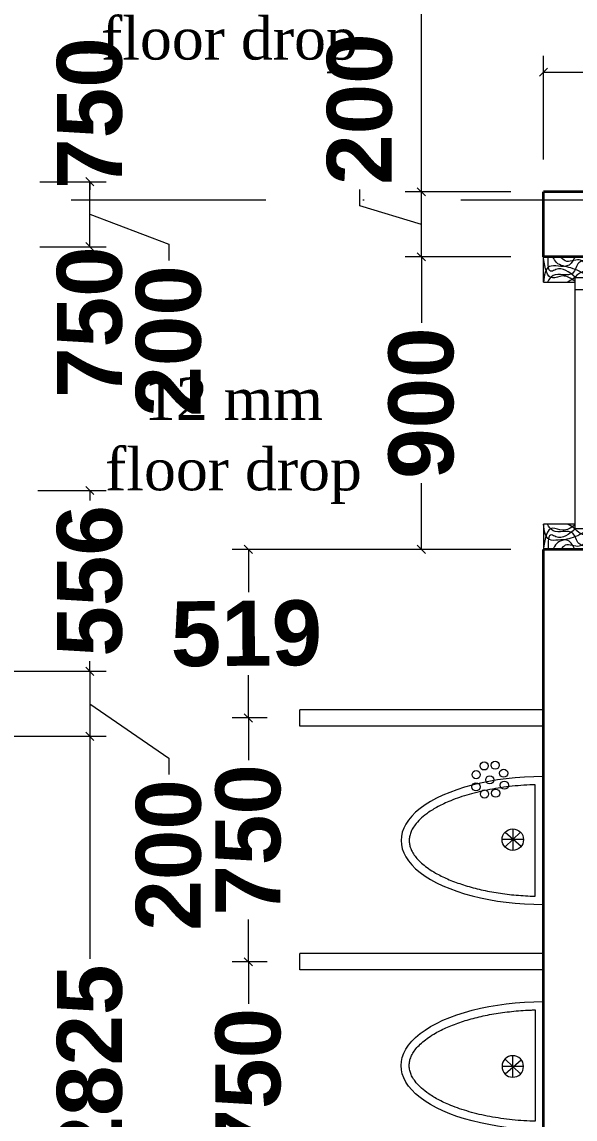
# Model space of a CAD drawing. Header units: millimetres. Extents: x -3092155 to 4513934, y -12317808 to 1850003.
# Drawn here: x -455219 to -453516, y -5522114 to -5518738 of the extents above; entities that cross this region are included whole.
import ezdxf

# ---------------------------------------------------------------- set-up
doc = ezdxf.new("R2010")
doc.units = ezdxf.units.MM
doc.header["$LTSCALE"] = 2
doc.header["$MEASUREMENT"] = 0
doc.header["$PDMODE"] = 34
doc.header["$PDSIZE"] = 500
doc.linetypes.add('DASHDOT', pattern=[1, 0.5, -0.25, 0, -0.25])
for name, color, linetype, lineweight in [('DOOR', 27, 'Continuous', 5), ('FIXTURE', 252, 'Continuous', 0), ('GRID', 251, 'DASHDOT', 5), ('taxe', 7, 'Continuous', 9), ('toi.dim.', 214, 'Continuous', 9), ('WAll', 250, 'Continuous', 35)]:
    doc.layers.add(name, color=color, linetype=linetype, lineweight=lineweight)
doc.layers.add('partation wall', color=7, linetype='Continuous', lineweight=20, true_color=0x525023)
doc.styles.add('int dim', font='arialbd.ttf', dxfattribs={"height": 200})
doc.styles.get("Standard").update_dxf_attribs({"font": 'times.ttf', "height": 500})
doc.dimstyles.new('toilet detail', dxfattribs={"dimtxt": 150, "dimasz": 25, "dimexe": 50, "dimexo": 100, "dimgap": 25, "dimtad": 0, "dimdec": 0, "dimzin": 3, "dimdsep": 46, "dimtxsty": 'int dim', "dimblk": 'OBLIQUE', "dimcen": 90, "dimclrd": 214, "dimclre": 214, "dimclrt": 256, "dimadec": 0, "dimazin": 0, "dimtfac": 1, "dimtdec": 0, "dimtofl": 0, "dimtmove": 1, "dimatfit": 3, "dimfxl": 1, "dimfrac": 1, "dimtolj": 1, "dimtzin": 0, "dimlwd": -1, "dimlwe": -1, "dimarcsym": 1})

# ---------------------------------------------------------------- blocks, each defined once
blk = doc.blocks.new('14')
at = {"layer": 'FIXTURE', "ltscale": 15000}
for centre in [(-38.2, 36), (-57, 27.9), (-20.2, 27), (-64.7, 9.5), (-38.1, 9.5), (-12.1, 9.5), (-57, -7.8), (-38.2, -15.3), (-18.6, -8.4)]:
    blk.add_circle(centre, 6.97, dxfattribs=at)
blk = doc.blocks.new('uri')
at = {"layer": 'FIXTURE', "ltscale": 100}
for p, q in [((1256537.1, -5187074), (1256537.1, -5186680.5)), ((1256512.1, -5187048.7), (1256512.1, -5186705.8)), ((1256466.9, -5186851.8), (1256419.1, -5186897.2)), ((1256419.4, -5186851.5), (1256468.8, -5186895.1)), ((1256443, -5186841.5), (1256443, -5186907.5)), ((1256476, -5186874.5), (1256410, -5186874.5))]:
    blk.add_line(p, q, dxfattribs=at)
blk.add_circle((1256443, -5186874.5), 33, dxfattribs=at)
blk.add_ellipse((1256537.1, -5186877.2), major_axis=(438.1, 0), ratio=0.449067, start_param=1.570796, end_param=4.712389, dxfattribs=at)
blk.add_open_spline([(1256512.1, -5186705.8), (1256509.5, -5186705.9), (1256506.8, -5186706), (1256480, -5186706.9), (1256456, -5186708.7), (1256409.1, -5186714), (1256386.2, -5186717.6), (1256342.2, -5186726.3), (1256321.1, -5186731.6), (1256281.3, -5186743.5), (1256262.7, -5186750.2), (1256232.3, -5186763.1), (1256219.9, -5186769.1), (1256197.3, -5186781.7), (1256187, -5186788.2), (1256170.4, -5186800.5), (1256163.6, -5186806.1), (1256151.8, -5186817.5), (1256146.7, -5186823.2), (1256138.9, -5186833.5), (1256135.9, -5186838.1), (1256130.9, -5186847.2), (1256129, -5186851.7), (1256126.1, -5186860.5), (1256125.1, -5186864.8), (1256124, -5186873.4), (1256123.9, -5186877.6), (1256124.5, -5186886.2), (1256125.2, -5186890.5), (1256127.6, -5186899.2), (1256129.3, -5186903.6), (1256133.7, -5186912.7), (1256136.4, -5186917.3), (1256142.9, -5186926.6), (1256146.7, -5186931.3), (1256155.4, -5186940.7), (1256160.4, -5186945.4), (1256171.3, -5186954.7), (1256177.4, -5186959.3), (1256190.5, -5186968.4), (1256197.6, -5186972.9), (1256216.5, -5186983.7), (1256228.9, -5186989.8), (1256255.6, -5187001.5), (1256270, -5187006.9), (1256300.3, -5187016.9), (1256316.3, -5187021.5), (1256349.6, -5187029.7), (1256366.9, -5187033.3), (1256402.5, -5187039.4), (1256420.8, -5187041.9), (1256458.1, -5187045.9), (1256477, -5187047.3), (1256501.4, -5187048.3), (1256506.8, -5187048.5), (1256512.1, -5187048.7)], degree=3, knots=[1.629393, 1.629393, 1.629393, 1.629393, 1.648181, 1.648181, 1.818462, 1.818462, 1.988743, 1.988743, 2.159025, 2.159025, 2.329306, 2.329306, 2.461629, 2.461629, 2.593951, 2.593951, 2.703241, 2.703241, 2.812532, 2.812532, 2.903056, 2.903056, 2.993581, 2.993581, 3.084106, 3.084106, 3.17463, 3.17463, 3.265155, 3.265155, 3.35568, 3.35568, 3.446205, 3.446205, 3.536729, 3.536729, 3.627254, 3.627254, 3.717779, 3.717779, 3.808303, 3.808303, 3.942921, 3.942921, 4.077539, 4.077539, 4.212157, 4.212157, 4.346775, 4.346775, 4.481393, 4.481393, 4.616011, 4.616011, 4.653792, 4.653792, 4.653792, 4.653792], dxfattribs=at)
blk = doc.blocks.new('_Oblique')
at = {"color": 0, "linetype": 'ByBlock', "lineweight": -2}
blk.add_line((-0.5, -0.5), (0.5, 0.5), dxfattribs=at)
blk = doc.blocks.new('*D1250')
at = {"layer": 'Defpoints', "color": 0, "lineweight": 50, "ltscale": 100, "transparency": 16777216}
for p in [(-1426884.8, -5391435.7), (-1426631.2, -5391435.7), (-1427328, -5394260.7)]:
    blk.add_point(p, dxfattribs=at)
at = {"layer": 'toi.dim.', "color": 214, "ltscale": 100, "transparency": 16777216}
for p, q in [((-1426784.8, -5391435.7), (-1426581.2, -5391435.7)), ((-1426631.2, -5391435.7), (-1426631.2, -5392120.6)), ((-1426631.2, -5394260.7), (-1426631.2, -5392776.7)), ((-1427228, -5394260.7), (-1426581.2, -5394260.7))]:
    blk.add_line(p, q, dxfattribs=at)
at = {"layer": 'toi.dim.', "color": 214, "ltscale": 100, "transparency": 16777216, "xscale": 25, "yscale": 25, "zscale": 25}
for p, rotation in [((-1426631.2, -5391435.7), 90), ((-1426631.2, -5394260.7), 270)]:
    blk.add_blockref('_Oblique', p, dxfattribs=dict(at, rotation=rotation))
at = {"layer": 'toi.dim.', "ltscale": 100, "transparency": 16777216, "insert": (-1426631.2, -5392448.7), "char_height": 200, "attachment_point": 5, "rotation": 90, "style": 'int dim'}
blk.add_mtext('\\A1;2825', dxfattribs=at)
blk = doc.blocks.new('*D1251')
at = {"layer": 'Defpoints', "color": 0, "lineweight": 50, "ltscale": 100, "transparency": 16777216}
for p in [(-1426891.4, -5390679.4), (-1426631.2, -5390679.4), (-1427084.8, -5391235.7)]:
    blk.add_point(p, dxfattribs=at)
at = {"layer": 'toi.dim.', "color": 214, "ltscale": 100, "transparency": 16777216}
for p, q in [((-1426791.4, -5390679.4), (-1426581.2, -5390679.4)), ((-1426631.2, -5390679.4), (-1426631.2, -5390710.7)), ((-1426631.2, -5391235.7), (-1426631.2, -5391204.4)), ((-1426984.8, -5391235.7), (-1426581.2, -5391235.7))]:
    blk.add_line(p, q, dxfattribs=at)
at = {"layer": 'toi.dim.', "color": 214, "ltscale": 100, "transparency": 16777216, "xscale": 25, "yscale": 25, "zscale": 25}
for p, rotation in [((-1426631.2, -5390679.4), 90), ((-1426631.2, -5391235.7), 270)]:
    blk.add_blockref('_Oblique', p, dxfattribs=dict(at, rotation=rotation))
at = {"layer": 'toi.dim.', "ltscale": 100, "transparency": 16777216, "insert": (-1426631.2, -5390957.5), "char_height": 200, "attachment_point": 5, "rotation": 90, "style": 'int dim'}
blk.add_mtext('\\A1;556', dxfattribs=at)
blk = doc.blocks.new('*D1252')
at = {"layer": 'Defpoints', "color": 0, "lineweight": 50, "ltscale": 100, "transparency": 16777216}
for p in [(-1426884.8, -5389929.4), (-1426631.2, -5389929.4), (-1426891.4, -5390679.4)]:
    blk.add_point(p, dxfattribs=at)
at = {"layer": 'toi.dim.', "color": 214, "ltscale": 100, "transparency": 16777216}
for p, q in [((-1426784.8, -5389929.4), (-1426581.2, -5389929.4)), ((-1426631.2, -5389929.4), (-1426631.2, -5389904.4)), ((-1426791.4, -5390679.4), (-1426581.2, -5390679.4)), ((-1426631.2, -5390679.4), (-1426631.2, -5390704.4))]:
    blk.add_line(p, q, dxfattribs=at)
at = {"layer": 'toi.dim.', "color": 214, "ltscale": 100, "transparency": 16777216, "xscale": 25, "yscale": 25, "zscale": 25}
for p, rotation in [((-1426631.2, -5389929.4), 270), ((-1426631.2, -5390679.4), 90)]:
    blk.add_blockref('_Oblique', p, dxfattribs=dict(at, rotation=rotation))
at = {"layer": 'toi.dim.', "ltscale": 100, "transparency": 16777216, "insert": (-1426631.2, -5390161.4), "char_height": 200, "attachment_point": 5, "rotation": 90, "style": 'int dim'}
blk.add_mtext('\\A1;750', dxfattribs=at)
blk = doc.blocks.new('*D1253')
at = {"layer": 'Defpoints', "color": 0, "lineweight": 50, "ltscale": 100, "transparency": 16777216}
for p in [(-1426884.8, -5389729.4), (-1426631.2, -5389729.4), (-1426884.8, -5389929.4)]:
    blk.add_point(p, dxfattribs=at)
at = {"layer": 'toi.dim.', "color": 214, "ltscale": 100, "transparency": 16777216}
for p, q in [((-1426784.8, -5389729.4), (-1426581.2, -5389729.4)), ((-1426631.2, -5389929.4), (-1426631.2, -5389729.4)), ((-1426631.2, -5389829.4), (-1426388.2, -5389921.6)), ((-1426784.8, -5389929.4), (-1426581.2, -5389929.4)), ((-1426388.2, -5389921.6), (-1426388.2, -5389971.6))]:
    blk.add_line(p, q, dxfattribs=at)
at = {"layer": 'toi.dim.', "color": 214, "ltscale": 100, "transparency": 16777216, "xscale": 25, "yscale": 25, "zscale": 25}
for p, rotation in [((-1426631.2, -5389729.4), 90), ((-1426631.2, -5389929.4), 270)]:
    blk.add_blockref('_Oblique', p, dxfattribs=dict(at, rotation=rotation))
at = {"layer": 'toi.dim.', "ltscale": 100, "transparency": 16777216, "insert": (-1426388.2, -5390219.3), "char_height": 200, "attachment_point": 5, "rotation": 90, "style": 'int dim'}
blk.add_mtext('\\A1;200', dxfattribs=at)
blk = doc.blocks.new('*D1254')
at = {"layer": 'Defpoints', "color": 0, "lineweight": 50, "ltscale": 100, "transparency": 16777216}
for p in [(-1426984.8, -5388979.4), (-1426631.2, -5388979.4), (-1426884.8, -5389729.4)]:
    blk.add_point(p, dxfattribs=at)
at = {"layer": 'toi.dim.', "color": 214, "ltscale": 100, "transparency": 16777216}
for p, q in [((-1426884.8, -5388979.4), (-1426581.2, -5388979.4)), ((-1426631.2, -5388979.4), (-1426631.2, -5388954.4)), ((-1426784.8, -5389729.4), (-1426581.2, -5389729.4)), ((-1426631.2, -5389729.4), (-1426631.2, -5389754.4))]:
    blk.add_line(p, q, dxfattribs=at)
at = {"layer": 'toi.dim.', "color": 214, "ltscale": 100, "transparency": 16777216, "xscale": 25, "yscale": 25, "zscale": 25}
for p, rotation in [((-1426631.2, -5388979.4), 270), ((-1426631.2, -5389729.4), 90)]:
    blk.add_blockref('_Oblique', p, dxfattribs=dict(at, rotation=rotation))
at = {"layer": 'toi.dim.', "ltscale": 100, "transparency": 16777216, "insert": (-1426631.2, -5389518.1), "char_height": 200, "attachment_point": 5, "rotation": 90, "style": 'int dim'}
blk.add_mtext('\\A1;750', dxfattribs=at)
blk = doc.blocks.new('A$C3DC14F32')
at = {"layer": 'DOOR', "ltscale": 100}
for p, q in [((53, 115), (53, 756.7)), ((84, 80), (84, 755.4)), ((0, 0), (0, 115)), ((53, 115), (0, 115)), ((53, 80), (53, 115)), ((697, 115), (697, 80)), ((697, 115), (750, 115)), ((750, 115), (750, 0)), ((53, 80), (697, 80)), ((65, 0), (65, 80)), ((685, 80), (685, 0)), ((65, 0), (0, 0)), ((685, 0), (750, 0))]:
    blk.add_line(p, q, dxfattribs=at)
blk.add_arc((40.3, 100), 656.9, 1.3077, 88.8934, dxfattribs=at)
for points in [[(50, 115), (28.5, 70), (14.5, 33.5), (0, 24)], [(26.5, 115), (8, 91.5), (10.5, 56), (0, 44.5)], [(7, 115), (15, 90.5), (41.5, 75), (48, 24.5), (65, 10)], [(37, 115), (40, 96), (56, 76), (65, 61)], [(743, 115), (735, 90.5), (708.5, 75), (702, 24.5), (685, 10)], [(713, 115), (710, 96), (694, 76), (685, 61)], [(700, 115), (721.5, 70), (735.5, 33.5), (750, 24)], [(723.5, 115), (742, 91.5), (739.5, 56), (750, 44.5)], [(53, 82), (32.5, 31.5), (37, 21), (0, 12)], [(0, 81), (22.5, 62.5), (25, 15), (65, 0)], [(62, 80), (49, 49), (54, 23.5), (4, 0)], [(750, 81), (727.5, 62.5), (725, 15), (685, 0)], [(688, 80), (701, 49), (696, 23.5), (746, 0)], [(697, 82), (717.5, 31.5), (713, 21), (750, 12)]]:
    blk.add_spline(points, degree=3, dxfattribs=at)
blk = doc.blocks.new('*D1235')
at = {"layer": 'Defpoints', "color": 0, "lineweight": 50, "ltscale": 100, "transparency": 16777216}
for p in [(-1427084.8, -5391235.7), (-1427084.8, -5391435.7), (-1426631.2, -5391435.7)]:
    blk.add_point(p, dxfattribs=at)
at = {"layer": 'toi.dim.', "color": 214, "ltscale": 100, "transparency": 16777216}
for p, q in [((-1426984.8, -5391235.7), (-1426581.2, -5391235.7)), ((-1426631.2, -5391235.7), (-1426631.2, -5391435.7)), ((-1426631.2, -5391335.7), (-1426388.2, -5391503)), ((-1426984.8, -5391435.7), (-1426581.2, -5391435.7)), ((-1426388.2, -5391503), (-1426388.2, -5391553))]:
    blk.add_line(p, q, dxfattribs=at)
at = {"layer": 'toi.dim.', "color": 214, "ltscale": 100, "transparency": 16777216, "xscale": 25, "yscale": 25, "zscale": 25}
for p, rotation in [((-1426631.2, -5391235.7), 90), ((-1426631.2, -5391435.7), 270)]:
    blk.add_blockref('_Oblique', p, dxfattribs=dict(at, rotation=rotation))
at = {"layer": 'toi.dim.', "ltscale": 100, "transparency": 16777216, "insert": (-1426388.2, -5391800.7), "char_height": 200, "attachment_point": 5, "rotation": 90, "style": 'int dim'}
blk.add_mtext('\\A1;200', dxfattribs=at)
blk = doc.blocks.new('*D1287')
at = {"layer": 'Defpoints', "color": 0, "lineweight": 50, "ltscale": 100, "transparency": 16777216}
for p in [(-1426143.1, -5392129.4), (-1425984.8, -5392129.4), (-1425984.8, -5392879.4)]:
    blk.add_point(p, dxfattribs=at)
at = {"layer": 'toi.dim.', "color": 214, "ltscale": 100, "transparency": 16777216}
for p, q in [((-1426084.8, -5392129.4), (-1426193.1, -5392129.4)), ((-1426143.1, -5392129.4), (-1426143.1, -5392259.2)), ((-1426143.1, -5392879.4), (-1426143.1, -5392749.7)), ((-1426084.8, -5392879.4), (-1426193.1, -5392879.4))]:
    blk.add_line(p, q, dxfattribs=at)
at = {"layer": 'toi.dim.', "color": 214, "ltscale": 100, "transparency": 16777216, "xscale": 25, "yscale": 25, "zscale": 25}
for p, rotation in [((-1426143.1, -5392129.4), 90), ((-1426143.1, -5392879.4), 270)]:
    blk.add_blockref('_Oblique', p, dxfattribs=dict(at, rotation=rotation))
at = {"layer": 'toi.dim.', "ltscale": 100, "transparency": 16777216, "insert": (-1426143.1, -5392504.4), "char_height": 200, "attachment_point": 5, "rotation": 90, "style": 'int dim'}
blk.add_mtext('\\A1;750', dxfattribs=at)
blk = doc.blocks.new('*D1288')
at = {"layer": 'Defpoints', "color": 0, "lineweight": 50, "ltscale": 100, "transparency": 16777216}
for p in [(-1426143.1, -5391379.4), (-1425984.8, -5391379.4), (-1425984.8, -5392129.4)]:
    blk.add_point(p, dxfattribs=at)
at = {"layer": 'toi.dim.', "color": 214, "ltscale": 100, "transparency": 16777216}
for p, q in [((-1426084.8, -5391379.4), (-1426193.1, -5391379.4)), ((-1426143.1, -5391379.4), (-1426143.1, -5391509.2)), ((-1426143.1, -5392129.4), (-1426143.1, -5391999.7)), ((-1426084.8, -5392129.4), (-1426193.1, -5392129.4))]:
    blk.add_line(p, q, dxfattribs=at)
at = {"layer": 'toi.dim.', "color": 214, "ltscale": 100, "transparency": 16777216, "xscale": 25, "yscale": 25, "zscale": 25}
for p, rotation in [((-1426143.1, -5391379.4), 90), ((-1426143.1, -5392129.4), 270)]:
    blk.add_blockref('_Oblique', p, dxfattribs=dict(at, rotation=rotation))
at = {"layer": 'toi.dim.', "ltscale": 100, "transparency": 16777216, "insert": (-1426143.1, -5391754.4), "char_height": 200, "attachment_point": 5, "rotation": 90, "style": 'int dim'}
blk.add_mtext('\\A1;750', dxfattribs=at)
blk = doc.blocks.new('*D1289')
at = {"layer": 'Defpoints', "color": 0, "lineweight": 50, "ltscale": 100, "transparency": 16777216}
for p in [(-1426143.1, -5390860.7), (-1425234.8, -5390860.7), (-1425984.8, -5391379.4)]:
    blk.add_point(p, dxfattribs=at)
at = {"layer": 'toi.dim.', "color": 214, "ltscale": 100, "transparency": 16777216}
for p, q in [((-1425334.8, -5390860.7), (-1426193.1, -5390860.7)), ((-1426143.1, -5390860.7), (-1426143.1, -5390992.8)), ((-1426143.1, -5391379.4), (-1426143.1, -5391247.2)), ((-1426084.8, -5391379.4), (-1426193.1, -5391379.4))]:
    blk.add_line(p, q, dxfattribs=at)
at = {"layer": 'toi.dim.', "color": 214, "ltscale": 100, "transparency": 16777216, "xscale": 25, "yscale": 25, "zscale": 25}
for p, rotation in [((-1426143.1, -5390860.7), 90), ((-1426143.1, -5391379.4), 270)]:
    blk.add_blockref('_Oblique', p, dxfattribs=dict(at, rotation=rotation))
at = {"layer": 'toi.dim.', "ltscale": 100, "transparency": 16777216, "insert": (-1426149.1, -5391120.1), "char_height": 200, "attachment_point": 5, "rotation": 0.5, "style": 'int dim'}
blk.add_mtext('\\A1;519', dxfattribs=at)
blk = doc.blocks.new('*D1290')
at = {"layer": 'Defpoints', "color": 0, "lineweight": 50, "ltscale": 100, "transparency": 16777216}
for p in [(-1425610.5, -5389960.7), (-1425234.8, -5389960.7), (-1425234.8, -5390860.7)]:
    blk.add_point(p, dxfattribs=at)
at = {"layer": 'toi.dim.', "color": 214, "ltscale": 100, "transparency": 16777216}
for p, q in [((-1425334.8, -5389960.7), (-1425660.5, -5389960.7)), ((-1425610.5, -5389960.7), (-1425610.5, -5390163.9)), ((-1425610.5, -5390860.7), (-1425610.5, -5390657.4)), ((-1425334.8, -5390860.7), (-1425660.5, -5390860.7))]:
    blk.add_line(p, q, dxfattribs=at)
at = {"layer": 'toi.dim.', "color": 214, "ltscale": 100, "transparency": 16777216, "xscale": 25, "yscale": 25, "zscale": 25}
for p, rotation in [((-1425610.5, -5389960.7), 90), ((-1425610.5, -5390860.7), 270)]:
    blk.add_blockref('_Oblique', p, dxfattribs=dict(at, rotation=rotation))
at = {"layer": 'toi.dim.', "ltscale": 100, "transparency": 16777216, "insert": (-1425610.5, -5390410.7), "char_height": 200, "attachment_point": 5, "rotation": 90, "style": 'int dim'}
blk.add_mtext('\\A1;900', dxfattribs=at)
blk = doc.blocks.new('*D1291')
at = {"layer": 'Defpoints', "color": 0, "lineweight": 50, "ltscale": 100, "transparency": 16777216}
for p in [(-1425610.5, -5389760.7), (-1425234.8, -5389760.7), (-1425234.8, -5389960.7)]:
    blk.add_point(p, dxfattribs=at)
at = {"layer": 'toi.dim.', "color": 214, "ltscale": 100, "transparency": 16777216}
for p, q in [((-1425800.1, -5389803.8), (-1425800.1, -5389753.8)), ((-1425334.8, -5389760.7), (-1425660.5, -5389760.7)), ((-1425610.5, -5389960.7), (-1425610.5, -5389760.7)), ((-1425610.5, -5389860.7), (-1425800.1, -5389803.8)), ((-1425334.8, -5389960.7), (-1425660.5, -5389960.7))]:
    blk.add_line(p, q, dxfattribs=at)
at = {"layer": 'toi.dim.', "color": 214, "ltscale": 100, "transparency": 16777216, "xscale": 25, "yscale": 25, "zscale": 25}
for p, rotation in [((-1425610.5, -5389760.7), 90), ((-1425610.5, -5389960.7), 270)]:
    blk.add_blockref('_Oblique', p, dxfattribs=dict(at, rotation=rotation))
at = {"layer": 'toi.dim.', "ltscale": 100, "transparency": 16777216, "insert": (-1425800.1, -5389506.1), "char_height": 200, "attachment_point": 5, "rotation": 90, "style": 'int dim'}
blk.add_mtext('\\A1;200', dxfattribs=at)
blk = doc.blocks.new('*D1292')
at = {"layer": 'Defpoints', "color": 0, "lineweight": 50, "ltscale": 100, "transparency": 16777216}
for p in [(-1425610.5, -5385310.7), (-1425359.8, -5385310.7), (-1425234.8, -5389760.7)]:
    blk.add_point(p, dxfattribs=at)
at = {"layer": 'toi.dim.', "color": 214, "ltscale": 100, "transparency": 16777216}
for p, q in [((-1425459.8, -5385310.7), (-1425660.5, -5385310.7)), ((-1425610.5, -5385310.7), (-1425610.5, -5387209.4)), ((-1425610.5, -5389760.7), (-1425610.5, -5387862)), ((-1425334.8, -5389760.7), (-1425660.5, -5389760.7))]:
    blk.add_line(p, q, dxfattribs=at)
at = {"layer": 'toi.dim.', "color": 214, "ltscale": 100, "transparency": 16777216, "xscale": 25, "yscale": 25, "zscale": 25}
for p, rotation in [((-1425610.5, -5385310.7), 90), ((-1425610.5, -5389760.7), 270)]:
    blk.add_blockref('_Oblique', p, dxfattribs=dict(at, rotation=rotation))
at = {"layer": 'toi.dim.', "ltscale": 100, "transparency": 16777216, "insert": (-1425610.5, -5387535.7), "char_height": 200, "attachment_point": 5, "rotation": 90, "style": 'int dim'}
blk.add_mtext('\\A1;4450', dxfattribs=at)
blk = doc.blocks.new('*D1302')
at = {"layer": 'Defpoints', "color": 0, "lineweight": 50, "ltscale": 100, "transparency": 16777216}
for p in [(-1425234.8, -5389392.3), (-1422234.8, -5389610.7), (-1425234.8, -5389760.7)]:
    blk.add_point(p, dxfattribs=at)
at = {"layer": 'toi.dim.', "color": 214, "ltscale": 100, "transparency": 16777216}
for p, q in [((-1425234.8, -5389660.7), (-1425234.8, -5389342.3)), ((-1422234.8, -5389510.7), (-1422234.8, -5389342.3)), ((-1425234.8, -5389392.3), (-1424058.5, -5389392.3)), ((-1422234.8, -5389392.3), (-1423411.2, -5389392.3))]:
    blk.add_line(p, q, dxfattribs=at)
at = {"layer": 'toi.dim.', "color": 214, "ltscale": 100, "transparency": 16777216, "xscale": 25, "yscale": 25, "zscale": 25, "rotation": 180}
blk.add_blockref('_Oblique', (-1425234.8, -5389392.3), dxfattribs=at)
at = {"layer": 'toi.dim.', "color": 214, "ltscale": 100, "transparency": 16777216, "xscale": 25, "yscale": 25, "zscale": 25}
blk.add_blockref('_Oblique', (-1422234.8, -5389392.3), dxfattribs=at)
at = {"layer": 'toi.dim.', "ltscale": 100, "transparency": 16777216, "insert": (-1423734.8, -5389392.3), "char_height": 200, "attachment_point": 5, "style": 'int dim'}
blk.add_mtext('\\A1;3000', dxfattribs=at)
blk = doc.blocks.new('u67u6ujuj')
at = {"layer": 'partation wall', "ltscale": 100}
for p, q in [((-1425984.8, -5391404.4), (-1425984.8, -5391354.4)), ((-1425234.8, -5391354.4), (-1425984.8, -5391354.4)), ((-1425234.8, -5391404.4), (-1425984.8, -5391404.4)), ((-1425984.8, -5392154.4), (-1425984.8, -5392104.4)), ((-1425234.8, -5392104.4), (-1425984.8, -5392104.4)), ((-1425234.8, -5392154.4), (-1425984.8, -5392154.4))]:
    blk.add_line(p, q, dxfattribs=at)
at = {"layer": 'WAll', "ltscale": 100}
for p, q in [((-1425234.8, -5389960.7), (-1425234.8, -5389760.7)), ((-1422234.8, -5389760.7), (-1425234.8, -5389760.7)), ((-1423834.8, -5389960.7), (-1425234.8, -5389960.7)), ((-1425234.8, -5394260.7), (-1425234.8, -5390860.7)), ((-1425034.8, -5390860.7), (-1425234.8, -5390860.7))]:
    blk.add_line(p, q, dxfattribs=at)
at = {"layer": 'DOOR', "ltscale": 100, "xscale": 1.199999999953806, "yscale": 1.199999999953806, "zscale": 1.199999999953806, "rotation": 269.9994965937137}
blk.add_blockref('A$C3DC14F32', (-1425234.5, -5389960.7), dxfattribs=at)
at = {"layer": 'FIXTURE', "xscale": 1.8, "yscale": 1.8, "zscale": 1.8, "rotation": 249.5288092678681}
blk.add_blockref('14', (-1425439.9, -5391627.9), dxfattribs=at)
at = {"layer": 'WAll'}
blk.add_blockref('uri', (-2681772, -204879.1), dxfattribs=at)
at = {"layer": 'WAll', "xscale": -1, "rotation": 180}
blk.add_blockref('uri', (-2681772, -10579326.1), dxfattribs=at)
at = {"layer": 'taxe', "color": 0, "char_height": 130}
for insert, attachment_point in [((-1426201.4, -5389395.9), 8), ((-1426188.9, -5390332.2), 2)]:
    blk.add_mtext('12 mm \\Pfloor drop', dxfattribs=dict(at, insert=insert, attachment_point=attachment_point))
at = {"layer": 'toi.dim.', "ltscale": 100}
for base, p1, p2, angle, picture, middle in [((-1425610.5, -5385310.7), (-1425234.8, -5389760.7), (-1425359.8, -5385310.7), 90, '*D1292', (-1425610.5, -5387535.7)), ((-1425610.5, -5389760.7), (-1425234.8, -5389960.7), (-1425234.8, -5389760.7), 90, '*D1291', (-1425800.1, -5389728.8)), ((-1425234.8, -5389392.3), (-1422234.8, -5389610.7), (-1425234.8, -5389760.7), 180, '*D1302', (-1423734.8, -5389392.3)), ((-1425610.5, -5389960.7), (-1425234.8, -5390860.7), (-1425234.8, -5389960.7), 90, '*D1290', (-1425610.5, -5390410.7)), ((-1426631.2, -5390679.4), (-1427084.8, -5391235.7), (-1426891.4, -5390679.4), 90, '*D1251', (-1426631.2, -5390957.5)), ((-1426143.1, -5391379.4), (-1425984.8, -5392129.4), (-1425984.8, -5391379.4), 90, '*D1288', (-1426143.1, -5391754.4)), ((-1426143.1, -5392129.4), (-1425984.8, -5392879.4), (-1425984.8, -5392129.4), 90, '*D1287', (-1426143.1, -5392504.4))]:
    dim = blk.add_linear_dim(base=base, p1=p1, p2=p2, angle=angle, dimstyle='toilet detail', dxfattribs=at)
    dim.commit()
    dim.dimension.update_dxf_attribs({"geometry": picture, "text_midpoint": middle})
for base, p1, p2, picture, middle in [((-1426631.2, -5388979.4), (-1426884.8, -5389729.4), (-1426984.8, -5388979.4), '*D1254', (-1426631.2, -5389518.1)), ((-1426631.2, -5389729.4), (-1426884.8, -5389929.4), (-1426884.8, -5389729.4), '*D1253', (-1426388.2, -5389996.6)), ((-1426631.2, -5389929.4), (-1426891.4, -5390679.4), (-1426884.8, -5389929.4), '*D1252', (-1426631.2, -5390161.4)), ((-1426631.2, -5391435.7), (-1427084.8, -5391235.7), (-1427084.8, -5391435.7), '*D1235', (-1426388.2, -5391578)), ((-1426631.2, -5391435.7), (-1427328, -5394260.7), (-1426884.8, -5391435.7), '*D1250', (-1426631.2, -5392448.7))]:
    dim = blk.add_linear_dim(base=base, p1=p1, p2=p2, angle=90, dimstyle='toilet detail', dxfattribs=at)
    dim.commit()
    dim.dimension.update_dxf_attribs({"geometry": picture, "text_midpoint": middle, "dimtype": 160})
dim = blk.add_linear_dim(base=(-1426143.1, -5390860.7), p1=(-1425984.8, -5391379.4), p2=(-1425234.8, -5390860.7), angle=90, dimstyle='toilet detail', override={"dimtmove": 2}, dxfattribs=at)
dim.commit()
dim.dimension.update_dxf_attribs({"geometry": '*D1289', "text_midpoint": (-1426149.1, -5391120.1), "dimtype": 160, "text_rotation": 0.5})

msp = doc.modelspace()

# ---------------------------------------------------------------- linework, layer by layer
at = {"layer": 'GRID', "color": 6, "ltscale": 600}
msp.add_line((-461068.2, -5519286.2), (-366440.7, -5519286.2), dxfattribs=at)

# ---------------------------------------------------------------- block references
at = {"layer": 'WAll'}
msp.add_blockref('u67u6ujuj', (971621.3, -129500.5), dxfattribs=at)

doc.saveas('drawing.dxf')
